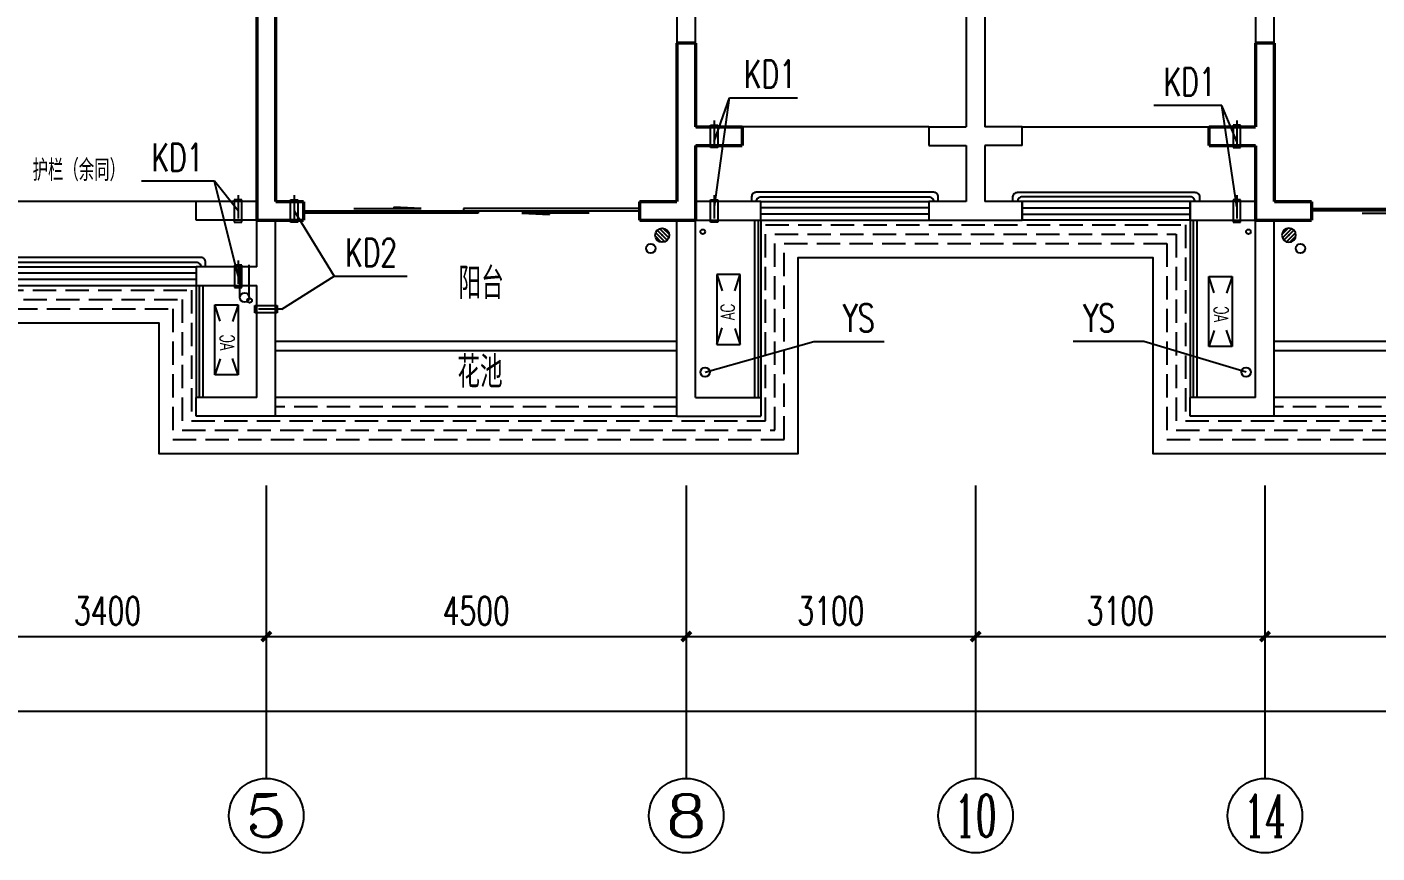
# Model space of a CAD drawing. Extents: x -993182 to -819982, y 169304 to 600104.
# Drawn here: x -890412 to -875948, y 327854 to 336705 of the extents above; entities that cross this region are included whole.
import ezdxf
from ezdxf.enums import TextEntityAlignment as Align

# ---------------------------------------------------------------- set-up
doc = ezdxf.new("R2010")
doc.units = 0
doc.header["$LTSCALE"] = 1000
doc.header["$MEASUREMENT"] = 0
doc.linetypes.add('DASH', pattern=[0.35, 0.25, -0.1])
for name, color, linetype in [('AXIS', 3, 'Continuous'), ('AXIS_TEXT', 7, 'Continuous'), ('DIM_LEAD', 3, 'Continuous'), ('kan', 146, 'Continuous'), ('KTIAO', 124, 'Continuous'), ('PUB_TEXT', 7, 'Continuous'), ('VPIPE-污水', 2, 'Continuous'), ('WALL', 4, 'Continuous'), ('WINDOW', 2, 'Continuous'), ('冷凝水管', 6, 'Continuous'), ('家具', 187, 'Continuous'), ('屋面', 139, 'Continuous'), ('栏杆', 169, 'Continuous'), ('空调、空调洞', 66, 'Continuous'), ('面层', 215, 'Continuous')]:
    doc.layers.add(name, color=color, linetype=linetype)
doc.layers.add('RENDERING', color=125, linetype='Continuous', lineweight=13)
doc.styles.add('_ROMANC', font='romanc__.ttf', dxfattribs={"width": 0.700005})
doc.styles.add('_TCH_AXIS', font='COMPLEX', dxfattribs={"bigfont": 'GBCBIG'})
doc.styles.add('_TCH_DIM', font='SIMPLEX', dxfattribs={"bigfont": 'GBCBIG'})
doc.styles.add('_TCH_DIM_T3', font='SIMPLEX', dxfattribs={"width": 0.705882, "bigfont": 'GBCBIG'})
doc.styles.add('COMPLEX', font='COMPLEX')
doc.styles.add('DIM_FONT', font='simplex_.ttf', dxfattribs={"width": 0.7, "bigfont": 'GBCBIG'})
doc.styles.get("Standard").update_dxf_attribs({"font": 'gbenor.shx', "bigfont": 'gbcbig.shx'})
doc.dimstyles.new('_TCH_ARCH&&100', dxfattribs={"dimtxt": 297.5, "dimasz": 100, "dimexe": 250, "dimexo": 300, "dimgap": 126.25, "dimtad": 1, "dimdec": 0, "dimzin": 0, "dimdsep": 46, "dimtxsty": '_TCH_DIM_T3', "dimblk": 'ARCHTICK', "dimcen": 0.09, "dimclrt": 7, "dimazin": 2, "dimtfac": 1, "dimtdec": 0, "dimtix": 1, "dimtmove": 2, "dimatfit": 3, "dimfxl": 0, "dimtolj": 1, "dimtzin": 0, "dimarcsym": 0})

# ---------------------------------------------------------------- blocks, each defined once
blk = doc.blocks.new('90304092557924')
at = {"layer": 'KTIAO'}
for p, q in [((-375, 125), (-198, 66)), ((-375, 125), (-375, -125)), ((375, 125), (-375, 125)), ((375, 125), (198, 66)), ((375, -125), (375, 125)), ((-203, -68), (-375, -125)), ((-375, -125), (375, -125)), ((200, -67), (375, -125))]:
    blk.add_line(p, q, dxfattribs=at)
at = {"layer": 'KTIAO', "style": '_ROMANC', "width": 0.7}
blk.add_text('AC', height=148.6, dxfattribs=at).set_placement((-113, -66))
at = {"layer": 'KTIAO', "style": 'DIM_FONT', "oblique": 0, "width": 0.6, "flags": 9}
for tag in ['XSIZE', 'YSIZE']:
    blk.add_attdef(tag, (-375, -125), '', height=0.5, dxfattribs=at)
blk = doc.blocks.new('A$C4E4A79F1')
at = {"color": 6}
for points in [[(0, 350), (0, 0)], [(100, 350), (100, 0)]]:
    blk.add_lwpolyline(points, dxfattribs=at)
blk.add_circle((50, 350), 50, dxfattribs=at)
blk = doc.blocks.new('TRHH')
at = {"color": 6}
for centre in [(-244307, -473179), (-238511, -473179)]:
    blk.add_circle(centre, 50, dxfattribs=at)
blk = doc.blocks.new('q3')
at = {"color": 3, "const_width": 35}
for points in [[(-518236, -453788), (-518236, -451288)], [(-518036, -453588), (-518036, -451288)], [(-513736, -452788), (-513736, -451888)], [(-513736, -451888), (-513536, -451888)], [(-513536, -452788), (-513536, -451888)], [(-507536, -452788), (-507536, -451888)], [(-507536, -451888), (-507336, -451888)], [(-507336, -452788), (-507336, -451888)], [(-513736, -453588), (-513736, -452788)], [(-513536, -452788), (-513036, -452788)], [(-513036, -452788), (-513036, -452988)], [(-508036, -452788), (-507536, -452788)], [(-508036, -452988), (-508036, -452788)], [(-507336, -453588), (-507336, -452788)], [(-513536, -453788), (-513536, -452988)], [(-513536, -452988), (-513036, -452988)], [(-508036, -452988), (-507536, -452988)], [(-507536, -453788), (-507536, -452988)], [(-518036, -453588), (-517736, -453588)], [(-517736, -453588), (-517736, -453788)], [(-514136, -453588), (-513736, -453588)], [(-514136, -453788), (-514136, -453588)], [(-507336, -453588), (-506936, -453588)], [(-506936, -453588), (-506936, -453788)], [(-518236, -453788), (-517736, -453788)], [(-514136, -453788), (-513536, -453788)], [(-507536, -453788), (-506936, -453788)]]:
    blk.add_lwpolyline(points, dxfattribs=at)
blk = doc.blocks.new('A$C06D6341B')
at = {"layer": '空调、空调洞', "linetype": 'DASH'}
for p, q in [((80, 290), (0, 290)), ((0, 290), (0, 50)), ((40, 0), (40, 340)), ((80, 50), (80, 290)), ((0, 50), (80, 50))]:
    blk.add_line(p, q, dxfattribs=at)
blk = doc.blocks.new('$lvtry$00000171')
for p, q in [((-74, 11), (-11, 74)), ((-70, -27), (27, 70)), ((-53, -53), (53, 53)), ((-27, -70), (70, 27)), ((11, -74), (74, -11))]:
    blk.add_line(p, q)
blk.add_circle((0, 0), 75)
blk.add_point((0, 0))
blk = doc.blocks.new('kt')
at = {"layer": 'DIM_LEAD'}
for p, q in [((-435444, -797559), (-435281, -797092)), ((-435442, -798259), (-435281, -797092)), ((-435442, -798259), (-435281, -797092)), ((-435442, -798259), (-435281, -797092)), ((-435442, -798259), (-435281, -797092)), ((-435442, -798259), (-435281, -797092)), ((-435281, -797092), (-434552, -797092)), ((-430007, -797175), (-430735, -797175)), ((-429846, -798259), (-430007, -797175)), ((-429846, -798259), (-430007, -797175)), ((-429846, -798259), (-430007, -797175)), ((-429846, -798259), (-430007, -797175)), ((-429846, -798259), (-430007, -797175)), ((-429844, -797559), (-430007, -797175)), ((-440799, -797985), (-441580, -797985)), ((-440544, -799004), (-440799, -797985)), ((-440544, -799004), (-440799, -797985)), ((-440544, -799004), (-440799, -797985)), ((-440544, -799004), (-440799, -797985)), ((-440544, -799004), (-440799, -797985)), ((-440546, -798304), (-440799, -797985)), ((-439944, -798304), (-439515, -799004)), ((-439944, -798304), (-439515, -799004)), ((-439944, -798304), (-439515, -799004)), ((-439944, -798304), (-439515, -799004)), ((-439944, -798304), (-439515, -799004)), ((-440076, -799358), (-439515, -799004)), ((-439515, -799004), (-438735, -799004))]:
    blk.add_line(p, q, dxfattribs=at)
at = {"layer": 'VPIPE-污水'}
for centre in [(-436124, -798706, -76424), (-429164, -798706, -76424)]:
    blk.add_circle(centre, 50, dxfattribs=at)
at = {"layer": '冷凝水管'}
for centre in [(-435567, -798527, -76424), (-429721, -798527, -76424), (-440422, -799264, -76424)]:
    blk.add_circle(centre, 25, dxfattribs=at)
at = {"layer": '家具', "rotation": 89.99999999999999}
blk.add_blockref('$lvtry$00000171', (-436001, -798565, -76424), dxfattribs=at)
at = {"layer": '家具', "yscale": -1, "rotation": 90.00000000000001}
blk.add_blockref('$lvtry$00000171', (-429287, -798565, -76424), dxfattribs=at)
at = {"layer": '空调、空调洞', "xscale": -1}
for p, rotation in [((-435484, -797334, -76424), 180), ((-439984, -798134, -76424), 180), ((-435484, -798134, -76424), 180), ((-440076, -799318, -76424), 90)]:
    blk.add_blockref('A$C06D6341B', p, dxfattribs=dict(at, rotation=rotation))
at = {"layer": '空调、空调洞'}
for p, rotation in [((-429804, -797334, -76424), 180.0000000000046), ((-440506, -798134, -76424), 180), ((-429804, -798134, -76424), 180.0000000000046), ((-440504, -798834, -76424), 180)]:
    blk.add_blockref('A$C06D6341B', p, dxfattribs=dict(at, rotation=rotation))
at = {"layer": 'DIM_LEAD', "color": 7, "style": '_TCH_DIM', "width": 0.705882}
for s, p in [('KD1', (-435127, -796987)), ('KD1', (-430630, -797070)), ('KD1', (-441475, -797880)), ('KD2', (-439400, -798899))]:
    blk.add_text(s, height=297.5, dxfattribs=at).set_placement(p)
blk = doc.blocks.new('trh')
at = {"layer": 'DIM_LEAD'}
for p, q in [((-244307, -473179), (-243142, -472851)), ((-243142, -472851), (-242388, -472851)), ((-239608, -472851), (-240362, -472851)), ((-238511, -473179), (-239608, -472851))]:
    blk.add_line(p, q, dxfattribs=at)
at = {"layer": 'DIM_LEAD', "color": 7, "style": '_TCH_DIM', "width": 0.705882}
for p in [(-242833, -472746), (-240257, -472746)]:
    blk.add_text('YS', height=297.5, dxfattribs=at).set_placement(p)
blk = doc.blocks.new('$DorLib2D$00000131')
at = {"color": 0, "linetype": 'Continuous'}
for p, q in [((0.15, 0.125), (0.2319, 0.1973)), ((0.2319, 0.1973), (0.2319, 0.125)), ((-0.5, 0.125), (-0.5, 0)), ((0.0192, 0.125), (-0.5, 0.125)), ((0.0192, 0), (0.0192, 0.125)), ((0.35, 0.125), (0.15, 0.125)), ((-0.5, 0), (0.0192, 0)), ((-0.024, 0), (0.5, 0)), ((-0.024, -0.125), (-0.024, 0)), ((0.5, 0), (0.5, -0.125)), ((-0.35, -0.125), (-0.15, -0.125)), ((-0.2319, -0.1973), (-0.2319, -0.125)), ((-0.15, -0.125), (-0.2319, -0.1973)), ((0.5, -0.125), (-0.024, -0.125))]:
    blk.add_line(p, q, dxfattribs=at)
blk = doc.blocks.new('$WINLIB2D$00000001')
at = {"color": 0}
for points in [[(-0.5, 0.5), (-0.5, -0.5)], [(-0.5, 0.5), (0.5, 0.5)], [(0.5, -0.5), (0.5, 0.5)], [(0.5, 0.1667), (-0.5, 0.1667)], [(0.5, -0.1667), (-0.5, -0.1667)], [(-0.5, -0.5), (0.5, -0.5)]]:
    blk.add_lwpolyline(points, dxfattribs=at)
blk = doc.blocks.new('_AXISO')
blk.add_circle((0, 0), 0.5)
at = {"layer": 'AXIS_TEXT', "style": 'COMPLEX', "width": 1.041667}
blk.add_attdef('A', text='', height=0.56, dxfattribs=at).set_placement((-0.25, -0.28), (0.25, -0.28), align=Align.FIT)
blk = doc.blocks.new('_ArchTick')
at = {"color": 0, "linetype": 'ByBlock', "const_width": 0.4}
blk.add_lwpolyline([(-0.5, -0.5), (0.5, 0.5)], dxfattribs=at)
blk = doc.blocks.new('*D408')
at = {"layer": 'AXIS', "color": 0, "lineweight": -2}
for p, q in [((-254209, -412527), (-254209, -415195)), ((-198509, -412527), (-198509, -415195)), ((-254209, -414945), (-198509, -414945))]:
    blk.add_line(p, q, dxfattribs=at)
at = {"layer": 'Defpoints', "color": 0}
for p in [(-254209, -412227), (-198509, -412227), (-198509, -414945)]:
    blk.add_point(p, dxfattribs=at)
at = {"layer": 'AXIS', "color": 0, "lineweight": -2, "xscale": 100, "yscale": 100, "zscale": 100, "rotation": 180}
blk.add_blockref('_ArchTick', (-254209, -414945), dxfattribs=at)
at = {"layer": 'AXIS', "color": 0, "lineweight": -2, "xscale": 100, "yscale": 100, "zscale": 100}
blk.add_blockref('_ArchTick', (-198509, -414945), dxfattribs=at)
at = {"layer": 'AXIS', "color": 7, "insert": (-226359, -414670), "char_height": 297.5, "attachment_point": 5, "style": '_TCH_DIM_T3'}
blk.add_mtext('\\A1;55700', dxfattribs=at)
blk = doc.blocks.new('*D411')
at = {"layer": 'AXIS', "color": 0, "lineweight": -2}
for p, q in [((-252409, -412527), (-252409, -414395)), ((-249009, -412527), (-249009, -414395)), ((-252409, -414145), (-249009, -414145))]:
    blk.add_line(p, q, dxfattribs=at)
at = {"layer": 'Defpoints', "color": 0}
for p in [(-252409, -412227), (-249009, -412227), (-249009, -414145)]:
    blk.add_point(p, dxfattribs=at)
at = {"layer": 'AXIS', "color": 0, "lineweight": -2, "xscale": 100, "yscale": 100, "zscale": 100, "rotation": 180}
blk.add_blockref('_ArchTick', (-252409, -414145), dxfattribs=at)
at = {"layer": 'AXIS', "color": 0, "lineweight": -2, "xscale": 100, "yscale": 100, "zscale": 100}
blk.add_blockref('_ArchTick', (-249009, -414145), dxfattribs=at)
at = {"layer": 'AXIS', "color": 7, "insert": (-250709, -413870), "char_height": 297.5, "attachment_point": 5, "style": '_TCH_DIM_T3'}
blk.add_mtext('\\A1;3400', dxfattribs=at)
blk = doc.blocks.new('*D412')
at = {"layer": 'AXIS', "color": 0, "lineweight": -2}
for p, q in [((-249009, -412527), (-249009, -414395)), ((-244509, -412527), (-244509, -414395)), ((-249009, -414145), (-244509, -414145))]:
    blk.add_line(p, q, dxfattribs=at)
at = {"layer": 'Defpoints', "color": 0}
for p in [(-249009, -412227), (-244509, -412227), (-244509, -414145)]:
    blk.add_point(p, dxfattribs=at)
at = {"layer": 'AXIS', "color": 0, "lineweight": -2, "xscale": 100, "yscale": 100, "zscale": 100, "rotation": 180}
blk.add_blockref('_ArchTick', (-249009, -414145), dxfattribs=at)
at = {"layer": 'AXIS', "color": 0, "lineweight": -2, "xscale": 100, "yscale": 100, "zscale": 100}
blk.add_blockref('_ArchTick', (-244509, -414145), dxfattribs=at)
at = {"layer": 'AXIS', "color": 7, "insert": (-246759, -413870), "char_height": 297.5, "attachment_point": 5, "style": '_TCH_DIM_T3'}
blk.add_mtext('\\A1;4500', dxfattribs=at)
blk = doc.blocks.new('*D413')
at = {"layer": 'AXIS', "color": 0, "lineweight": -2}
for p, q in [((-244509, -412527), (-244509, -414395)), ((-241409, -412527), (-241409, -414395)), ((-244509, -414145), (-241409, -414145))]:
    blk.add_line(p, q, dxfattribs=at)
at = {"layer": 'Defpoints', "color": 0}
for p in [(-244509, -412227), (-241409, -412227), (-241409, -414145)]:
    blk.add_point(p, dxfattribs=at)
at = {"layer": 'AXIS', "color": 0, "lineweight": -2, "xscale": 100, "yscale": 100, "zscale": 100, "rotation": 180}
blk.add_blockref('_ArchTick', (-244509, -414145), dxfattribs=at)
at = {"layer": 'AXIS', "color": 0, "lineweight": -2, "xscale": 100, "yscale": 100, "zscale": 100}
blk.add_blockref('_ArchTick', (-241409, -414145), dxfattribs=at)
at = {"layer": 'AXIS', "color": 7, "insert": (-242959, -413870), "char_height": 297.5, "attachment_point": 5, "style": '_TCH_DIM_T3'}
blk.add_mtext('\\A1;3100', dxfattribs=at)
blk = doc.blocks.new('*D414')
at = {"layer": 'AXIS', "color": 0, "lineweight": -2}
for p, q in [((-241409, -412527), (-241409, -414395)), ((-238309, -412527), (-238309, -414395)), ((-241409, -414145), (-238309, -414145))]:
    blk.add_line(p, q, dxfattribs=at)
at = {"layer": 'Defpoints', "color": 0}
for p in [(-241409, -412227), (-238309, -412227), (-238309, -414145)]:
    blk.add_point(p, dxfattribs=at)
at = {"layer": 'AXIS', "color": 0, "lineweight": -2, "xscale": 100, "yscale": 100, "zscale": 100, "rotation": 180}
blk.add_blockref('_ArchTick', (-241409, -414145), dxfattribs=at)
at = {"layer": 'AXIS', "color": 0, "lineweight": -2, "xscale": 100, "yscale": 100, "zscale": 100}
blk.add_blockref('_ArchTick', (-238309, -414145), dxfattribs=at)
at = {"layer": 'AXIS', "color": 7, "insert": (-239859, -413870), "char_height": 297.5, "attachment_point": 5, "style": '_TCH_DIM_T3'}
blk.add_mtext('\\A1;3100', dxfattribs=at)
blk = doc.blocks.new('*D415')
at = {"layer": 'AXIS', "color": 0, "lineweight": -2}
for p, q in [((-238309, -412527), (-238309, -414395)), ((-233809, -412527), (-233809, -414395)), ((-238309, -414145), (-233809, -414145))]:
    blk.add_line(p, q, dxfattribs=at)
at = {"layer": 'Defpoints', "color": 0}
for p in [(-238309, -412227), (-233809, -412227), (-233809, -414145)]:
    blk.add_point(p, dxfattribs=at)
at = {"layer": 'AXIS', "color": 0, "lineweight": -2, "xscale": 100, "yscale": 100, "zscale": 100, "rotation": 180}
blk.add_blockref('_ArchTick', (-238309, -414145), dxfattribs=at)
at = {"layer": 'AXIS', "color": 0, "lineweight": -2, "xscale": 100, "yscale": 100, "zscale": 100}
blk.add_blockref('_ArchTick', (-233809, -414145), dxfattribs=at)
at = {"layer": 'AXIS', "color": 7, "insert": (-236059, -413870), "char_height": 297.5, "attachment_point": 5, "style": '_TCH_DIM_T3'}
blk.add_mtext('\\A1;4500', dxfattribs=at)
blk = doc.blocks.new('5#、7#楼参照')
at = {"layer": 'AXIS'}
for p, q in [((-249008.8, -414222.9), (-249008.8, -415665)), ((-244508.8, -414222.9), (-244508.8, -415665)), ((-241408.8, -414222.9), (-241408.8, -415665)), ((-238308.8, -414222.9), (-238308.8, -415665))]:
    blk.add_line(p, q, dxfattribs=at)
at = {"layer": 'kan'}
for p, q in [((-243708.8, -409684.6), (-243708.8, -411584.6)), ((-239108.8, -409684.6), (-239108.8, -411584.6)), ((-249758.8, -410384.6), (-249758.8, -411584.6))]:
    blk.add_line(p, q, dxfattribs=at)
at = {"layer": 'kan', "color": 124, "elevation": 0}
for points in [[(-244608.8, -410984.6), (-248908.8, -410984.6), (-248908.8, -410984.6)], [(-233908.8, -410984.6), (-238208.8, -410984.6), (-238208.8, -410984.6)], [(-244608.8, -411084.6), (-248908.8, -411084.6)], [(-233908.8, -411084.6), (-238208.8, -411084.6)]]:
    blk.add_lwpolyline(points, dxfattribs=at)
at = {"layer": 'kan'}
for points in [[(-244608.8, -411584.6), (-248908.8, -411584.6)], [(-233908.8, -411584.6), (-238208.8, -411584.6)], [(-244608.8, -411784.6), (-248908.8, -411784.6)], [(-233908.8, -411784.6), (-238208.8, -411784.6)]]:
    blk.add_lwpolyline(points, dxfattribs=at)
at = {"layer": 'kan', "linetype": 'DASH'}
for points in [[(-244608.8, -411684.6), (-248908.8, -411684.6)], [(-233908.8, -411684.6), (-238208.8, -411684.6)]]:
    blk.add_lwpolyline(points, dxfattribs=at)
at = {"layer": 'WALL'}
for p, q in [((-249108.8, -409484.6), (-249108.8, -404384.6)), ((-248908.8, -409484.6), (-248908.8, -404384.6)), ((-241508.8, -405584.6), (-241508.8, -408684.6)), ((-241308.8, -405584.6), (-241308.8, -408684.6)), ((-244608.8, -405784.6), (-244608.8, -408784.6)), ((-244408.8, -408684.6), (-244408.8, -405784.6)), ((-238408.8, -405784.6), (-238408.8, -408684.6)), ((-238208.8, -408784.6), (-238208.8, -405784.6)), ((-244408.8, -408684.6), (-243908.8, -408684.6)), ((-243908.8, -408684.6), (-243908.8, -408884.6)), ((-241908.8, -408684.6), (-241508.8, -408684.6)), ((-241908.8, -408684.6), (-241908.8, -408884.6)), ((-240908.8, -408684.6), (-241308.8, -408684.6)), ((-240908.8, -408884.6), (-240908.8, -408684.6)), ((-238408.8, -408684.6), (-238908.8, -408684.6)), ((-238908.8, -408884.6), (-238908.8, -408684.6)), ((-244608.8, -409484.6), (-244608.8, -408784.6)), ((-244408.8, -408884.6), (-243908.8, -408884.6)), ((-244408.8, -409484.6), (-244408.8, -408884.6)), ((-241908.8, -408884.6), (-241508.8, -408884.6)), ((-241508.8, -408884.6), (-241508.8, -409484.6)), ((-241308.8, -408884.6), (-241308.8, -409484.6)), ((-240908.8, -408884.6), (-241308.8, -408884.6)), ((-238408.8, -408884.6), (-238908.8, -408884.6)), ((-238408.8, -409484.6), (-238408.8, -408884.6)), ((-238208.8, -409484.6), (-238208.8, -408784.6)), ((-249108.8, -409484.6), (-249758.8, -409484.6)), ((-249758.8, -409684.6), (-249758.8, -409484.6)), ((-248608.8, -409484.6), (-248908.8, -409484.6)), ((-248608.8, -409684.6), (-248608.8, -409484.6)), ((-244608.8, -409484.6), (-245008.8, -409484.6)), ((-245008.8, -409484.6), (-245008.8, -409684.6)), ((-243708.8, -409484.6), (-244408.8, -409484.6)), ((-243708.8, -409684.6), (-243708.8, -409484.6)), ((-241508.8, -409484.6), (-241908.8, -409484.6)), ((-241908.8, -409484.6), (-241908.8, -409684.6)), ((-240908.8, -409484.6), (-241308.8, -409484.6)), ((-240908.8, -409684.6), (-240908.8, -409484.6)), ((-238408.8, -409484.6), (-239108.8, -409484.6)), ((-239108.8, -409484.6), (-239108.8, -409684.6)), ((-237808.8, -409484.6), (-238208.8, -409484.6)), ((-237808.8, -409684.6), (-237808.8, -409484.6)), ((-249108.8, -409684.6), (-249758.8, -409684.6)), ((-249108.8, -410184.6), (-249108.8, -409684.6)), ((-248908.8, -409684.6), (-248608.8, -409684.6)), ((-248908.8, -410284.6), (-248908.8, -409684.6)), ((-245008.8, -409684.6), (-244608.8, -409684.6)), ((-244608.8, -411784.6), (-244608.8, -409684.6)), ((-244408.8, -409684.6), (-243708.8, -409684.6)), ((-244408.8, -411584.6), (-244408.8, -409684.6)), ((-241908.8, -409684.6), (-241408.8, -409684.6)), ((-241408.8, -409684.6), (-240908.8, -409684.6)), ((-239108.8, -409684.6), (-238408.8, -409684.6)), ((-238408.8, -411584.6), (-238408.8, -409684.6)), ((-238208.8, -409684.6), (-237808.8, -409684.6)), ((-238208.8, -411784.6), (-238208.8, -409684.6)), ((-249108.8, -410184.6), (-249758.8, -410184.6)), ((-249758.8, -410184.6), (-249758.8, -410384.6)), ((-248908.8, -411784.6), (-248908.8, -410284.6)), ((-249758.8, -410384.6), (-249108.8, -410384.6)), ((-249108.8, -411584.6), (-249108.8, -410384.6)), ((-249108.8, -411584.6), (-249758.8, -411584.6)), ((-249758.8, -411784.6), (-249758.8, -411584.6)), ((-244408.8, -411584.6), (-243708.8, -411584.6)), ((-243708.8, -411584.6), (-243708.8, -411784.6)), ((-238408.8, -411584.6), (-239108.8, -411584.6)), ((-239108.8, -411784.6), (-239108.8, -411584.6)), ((-248908.8, -411784.6), (-249758.8, -411784.6)), ((-244608.8, -411784.6), (-243708.8, -411784.6)), ((-238208.8, -411784.6), (-239108.8, -411784.6))]:
    blk.add_line(p, q, dxfattribs=at)
at = {"layer": 'WINDOW'}
for p, q in [((-241908.8, -408684.6), (-243908.8, -408684.6)), ((-240908.8, -408684.6), (-238908.8, -408684.6)), ((-249758.8, -409484.6), (-251858.8, -409484.6))]:
    blk.add_line(p, q, dxfattribs=at)
at = {"layer": '屋面', "color": 190}
blk.add_lwpolyline([(-245708.8, -395184.6), (-245708.8, -396884.6), (-249508.8, -396884.6), (-249508.8, -398484.6), (-254608.8, -398484.6), (-254608.8, -406784.6), (-252908.8, -406784.6), (-252908.8, -410784.6), (-250158.8, -410784.6), (-250158.8, -412184.6), (-243308.8, -412184.6), (-243308.8, -410084.6), (-239508.8, -410084.6), (-239508.8, -412184.6), (-232658.8, -412184.6), (-232658.8, -410784.6), (-229908.8, -410784.6), (-229908.8, -406784.6), (-228208.8, -406784.6), (-228208.8, -398484.6), (-233308.8, -398484.6), (-233308.8, -396884.6), (-237108.8, -396884.6), (-237108.8, -395184.6)], close=True, dxfattribs=at)
at = {"layer": '屋面', "color": 190, "linetype": 'DASH'}
for points in [[(-245558.8, -395334.6), (-245558.8, -397034.6), (-249358.8, -397034.6), (-249358.8, -398634.6), (-254458.8, -398634.6), (-254458.8, -406634.6), (-252758.8, -406634.6), (-252758.8, -410634.6), (-250008.8, -410634.6), (-250008.8, -412034.6), (-243458.8, -412034.6), (-243458.8, -409934.6), (-239358.8, -409934.6), (-239358.8, -412034.6), (-232808.8, -412034.6), (-232808.8, -410634.6), (-230058.8, -410634.6), (-230058.8, -406634.6), (-228358.8, -406634.6), (-228358.8, -398634.6), (-233458.8, -398634.6), (-233458.8, -397034.6), (-237258.8, -397034.6), (-237258.8, -395334.6)], [(-245458.8, -395434.6), (-245458.8, -397134.6), (-249258.8, -397134.6), (-249258.8, -398734.6), (-254358.8, -398734.6), (-254358.8, -406534.6), (-252658.8, -406534.6), (-252658.8, -410534.6), (-249908.8, -410534.6), (-249908.8, -411934.6), (-243558.8, -411934.6), (-243558.8, -409834.6), (-239258.8, -409834.6), (-239258.8, -411934.6), (-232908.8, -411934.6), (-232908.8, -410534.6), (-230158.8, -410534.6), (-230158.8, -406534.6), (-228458.8, -406534.6), (-228458.8, -398734.6), (-233558.8, -398734.6), (-233558.8, -397134.6), (-237358.8, -397134.6), (-237358.8, -395434.6)], [(-245358.8, -395534.6), (-245358.8, -397234.6), (-249158.8, -397234.6), (-249158.8, -398834.6), (-254258.8, -398834.6), (-254258.8, -406434.6), (-252558.8, -406434.6), (-252558.8, -410434.6), (-249808.8, -410434.6), (-249808.8, -411834.6), (-243658.8, -411834.6), (-243658.8, -409734.6), (-239158.8, -409734.6), (-239158.8, -411834.6), (-233008.8, -411834.6), (-233008.8, -410434.6), (-230258.8, -410434.6), (-230258.8, -406434.6), (-228558.8, -406434.6), (-228558.8, -398834.6), (-233658.8, -398834.6), (-233658.8, -397234.6), (-237458.8, -397234.6), (-237458.8, -395534.6)]]:
    blk.add_lwpolyline(points, close=True, dxfattribs=at)
at = {"layer": '栏杆'}
for p, q in [((-243778.8, -409684.6), (-243778.8, -411584.6)), ((-243738.8, -409684.6), (-243738.8, -411584.6)), ((-239078.8, -409684.6), (-239078.8, -411584.6)), ((-239038.8, -409684.6), (-239038.8, -411584.6)), ((-249728.8, -410384.6), (-249728.8, -411584.6)), ((-249688.8, -410384.6), (-249688.8, -411584.6))]:
    blk.add_line(p, q, dxfattribs=at)
for points in [[(-241808.8, -409484.6), (-241808.8, -409434.6, 0.4142136), (-241858.8, -409384.6), (-243758.8, -409384.6, 0.4142136), (-243808.8, -409434.6), (-243808.8, -409484.6)], [(-243758.8, -409484.6), (-243758.8, -409484.6, -0.4142136), (-243708.8, -409434.6), (-241908.8, -409434.6, -0.4142136), (-241858.8, -409484.6), (-241858.8, -409484.6)], [(-241008.8, -409484.6), (-241008.8, -409434.6, -0.4142136), (-240958.8, -409384.6), (-239058.8, -409384.6, -0.4142136), (-239008.8, -409434.6), (-239008.8, -409484.6)], [(-239058.8, -409484.6), (-239058.8, -409484.6, 0.4142136), (-239108.8, -409434.6), (-240908.8, -409434.6, 0.4142136), (-240958.8, -409484.6), (-240958.8, -409484.6)], [(-249658.8, -410184.6), (-249658.8, -410134.6, 0.4142136), (-249708.8, -410084.6), (-251908.8, -410084.6, 0.4142136), (-251958.8, -410134.6), (-251958.8, -410184.6)], [(-251908.8, -410184.6), (-251908.8, -410184.6, -0.4142136), (-251858.8, -410134.6), (-249758.8, -410134.6, -0.4142136), (-249708.8, -410184.6), (-249708.8, -410184.6)]]:
    blk.add_lwpolyline(points, format="xyb", dxfattribs=at)
at = {"color": 6}
blk.add_blockref('TRHH', (0, 61866.3), dxfattribs=at)
at = {"color": 6, "rotation": 180}
blk.add_blockref('A$C4E4A79F1', (-249190.5, -410162.5), dxfattribs=at)
at = {"layer": 'AXIS'}
ref = blk.add_blockref('_AXISO', (-249008.8, -416065), dxfattribs=dict(at, xscale=800, yscale=800, zscale=800))
ref.add_attrib('A', '5', dxfattribs={"layer": 'AXIS_TEXT', "height": 452.5, "style": '_TCH_AXIS', "width": 1.5}).set_placement((-249235.1, -416291.3), (-248782.5, -416291.3), align=Align.FIT)
ref = blk.add_blockref('_AXISO', (-244508.8, -416065), dxfattribs=dict(at, xscale=800, yscale=800, zscale=800))
ref.add_attrib('A', '8', dxfattribs={"layer": 'AXIS_TEXT', "height": 452.5, "style": '_TCH_AXIS', "width": 1.5}).set_placement((-244735.1, -416291.3), (-244282.5, -416291.3), align=Align.FIT)
ref = blk.add_blockref('_AXISO', (-241408.8, -416065), dxfattribs=dict(at, xscale=800, yscale=800, zscale=800))
ref.add_attrib('A', '10', dxfattribs={"layer": 'AXIS_TEXT', "height": 452.55, "style": '_TCH_AXIS', "width": 0.724138}).set_placement((-241635.1, -416291.3), (-241182.5, -416291.3), align=Align.FIT)
ref = blk.add_blockref('_AXISO', (-238308.8, -416065), dxfattribs=dict(at, xscale=800, yscale=800, zscale=800))
ref.add_attrib('A', '14', dxfattribs={"layer": 'AXIS_TEXT', "height": 452.55, "style": '_TCH_AXIS', "width": 0.677419}).set_placement((-238535.1, -416291.3), (-238082.5, -416291.3), align=Align.FIT)
at = {"layer": 'RENDERING', "rotation": 90}
blk.add_blockref('90304092557924', (-244056.6, -410640.1), dxfattribs=at)
at = {"layer": 'RENDERING', "xscale": -1, "rotation": 270}
for p in [(-238786, -410664.1), (-249434.9, -410967.6)]:
    blk.add_blockref('90304092557924', p, dxfattribs=at)
at = {"layer": 'WINDOW', "yscale": -200}
for name, p, xscale, zscale in [('$DorLib2D$00000131', (-246808.8, -409584.6), 3600, 3600), ('$WINLIB2D$00000001', (-240008.8, -409584.6), -1800, -1800)]:
    blk.add_blockref(name, p, dxfattribs=dict(at, xscale=xscale, zscale=zscale))
at = {"layer": 'WINDOW'}
for name, p, xscale, yscale, zscale, rotation in [('$WINLIB2D$00000001', (-242808.8, -409584.6), -1800, 200, -1800, 180), ('$DorLib2D$00000131', (-236008.8, -409584.6), 3600, 200, 3600, 180), ('$WINLIB2D$00000001', (-250808.8, -410284.6), 2100, -200, 2100, 359.9999999999843)]:
    blk.add_blockref(name, p, dxfattribs=dict(at, xscale=xscale, yscale=yscale, zscale=zscale, rotation=rotation))
at = {"layer": '面层'}
for name, p in [('kt', (191234.9, 388719.5)), ('trh', (0, 61866.3)), ('q3', (269127.2, 44103.1))]:
    blk.add_blockref(name, p, dxfattribs=at)
at = {"layer": 'AXIS'}
for p1, p2, distance, picture, middle in [((-254208.8, -412227), (-198508.8, -412227), -2718, '*D408', (-226358.8, -414670)), ((-252408.8, -412227), (-249008.8, -412227), -1918, '*D411', (-250708.8, -413870)), ((-249008.8, -412227), (-244508.8, -412227), -1918, '*D412', (-246758.8, -413870)), ((-244508.8, -412227), (-241408.8, -412227), -1918, '*D413', (-242958.8, -413870)), ((-241408.8, -412227), (-238308.8, -412227), -1918, '*D414', (-239858.8, -413870)), ((-238308.8, -412227), (-233808.8, -412227), -1918, '*D415', (-236058.8, -413870))]:
    dim = blk.add_aligned_dim(p1=p1, p2=p2, distance=distance, dimstyle='_TCH_ARCH&&100', dxfattribs=at)
    dim.commit()
    dim.dimension.update_dxf_attribs({"geometry": picture, "text_midpoint": middle})

msp = doc.modelspace()

# ---------------------------------------------------------------- block references
at = {"layer": '面层'}
msp.add_blockref('5#、7#楼参照', (-638840, 744319), dxfattribs=at)

# ---------------------------------------------------------------- texts
at = {"layer": 'PUB_TEXT', "color": 245, "style": '_TCH_DIM'}
msp.add_text('护栏（余同）', height=229.1, dxfattribs=at).set_placement((-890352, 335056))
at = {"layer": 'PUB_TEXT'}
for s, p in [('阳台', (-885789, 333790, 0)), ('花池', (-885802, 332839, 0))]:
    msp.add_text(s, height=337.6, dxfattribs=at).set_placement(p)

doc.saveas('drawing.dxf')
